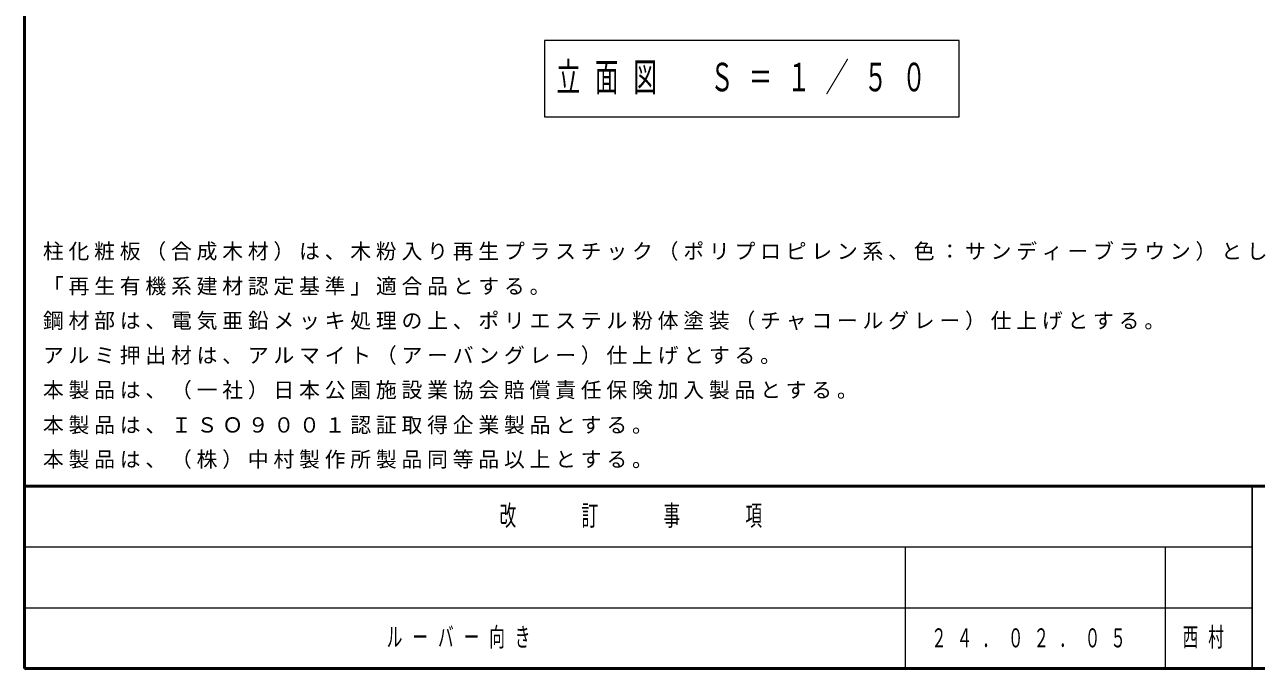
# Model space of a CAD drawing. Units: millimetres on the paper. Extents: x -385 to 0, y -10 to 267.
# Drawn here: x -385 to -243, y 0 to 74.2 of the extents above; entities that cross this region are included whole.
import ezdxf

# ---------------------------------------------------------------- set-up
doc = ezdxf.new("R2010")
doc.units = ezdxf.units.MM
doc.layers.add('LY_1', color=7, linetype='Continuous', lineweight=25)
doc.layers.add('LY_2', color=7, linetype='Continuous', lineweight=13)
doc.styles.add('ＭＳ ゴシック', font='')
doc.styles.get('ＭＳ ゴシック').set_extended_font_data('MS Gothic')

msp = doc.modelspace()

# ---------------------------------------------------------------- linework, layer by layer
at = {"layer": 'LY_1', "lineweight": 13}
for p, q in [((-325.071, 72.398), (-325.071, 63.598)), ((-277.271, 72.398), (-325.071, 72.398)), ((-277.271, 63.598), (-277.271, 72.398)), ((-325.071, 63.598), (-277.271, 63.598))]:
    msp.add_line(p, q, dxfattribs=at)
at = {"layer": 'LY_2', "lineweight": 50}
for p, q in [((-385, 267), (-385, 0)), ((-385, 21), (0, 21)), ((-385, 0), (0, 0))]:
    msp.add_line(p, q, dxfattribs=at)
at = {"layer": 'LY_2', "color": 211, "lineweight": 25}
msp.add_line((-243.5, 21), (-243.5, 0), dxfattribs=at)
at = {"layer": 'LY_2'}
for p, q in [((-385, 14), (-243.5, 14)), ((-283.5, 14), (-283.5, 0)), ((-253.5, 14), (-253.5, 0)), ((-385, 7), (-243.5, 7))]:
    msp.add_line(p, q, dxfattribs=at)

# ---------------------------------------------------------------- texts
at = {"layer": 'LY_1', "style": 'ＭＳ ゴシック'}
for s, insert, char_height, attachment_point in [('\\T1.64;\\W0.6;立面図\u3000Ｓ＝１／５０', (-323.671, 67.998), 3.299, 4), ('\\T1.23;柱化粧板（合成木材）は、木粉入り再生プラスチック（ポリプロピレン系、色：サンディーブラウン）とし', (-382.891, 46.997), 1.76, 7), ('\\T1.23;「再生有機系建材認定基準」適合品とする。', (-382.891, 42.997), 1.76, 7), ('\\T1.23;鋼材部は、電気亜鉛メッキ処理の上、ポリエステル粉体塗装（チャコールグレー）仕上げとする。', (-382.891, 38.997), 1.76, 7), ('\\T1.23;アルミ押出材は、アルマイト（アーバングレー）仕上げとする。', (-382.891, 34.997), 1.76, 7), ('\\T1.23;本製品は、（一社）日本公園施設業協会賠償責任保険加入製品とする。', (-382.891, 30.997), 1.76, 7), ('\\T1.23;本製品は、ＩＳＯ９００１認証取得企業製品とする。', (-382.891, 26.997), 1.76, 7), ('\\T1.23;本製品は、（株）中村製作所製品同等品以上とする。', (-382.891, 22.997), 1.76, 7), ('\\T1.64;\\W0.6;ルーバー向き', (-343.25, 3.5), 2.199, 4), ('\\T1.64;\\W0.6;２４．０２．０５', (-280.5, 3.5), 2.199, 4), ('\\T1.64;\\W0.6;西村', (-251.5, 3.5), 2.199, 4)]:
    msp.add_mtext(s, dxfattribs=dict(at, insert=insert, char_height=char_height, attachment_point=attachment_point))
at = {"layer": 'LY_2', "color": 4, "insert": (-330.25, 17.5), "char_height": 2.346, "attachment_point": 4, "style": 'ＭＳ ゴシック'}
msp.add_mtext('\\T1.64;\\W0.6;改\u3000\u3000訂\u3000\u3000事\u3000\u3000項', dxfattribs=at)

doc.saveas('drawing.dxf')
